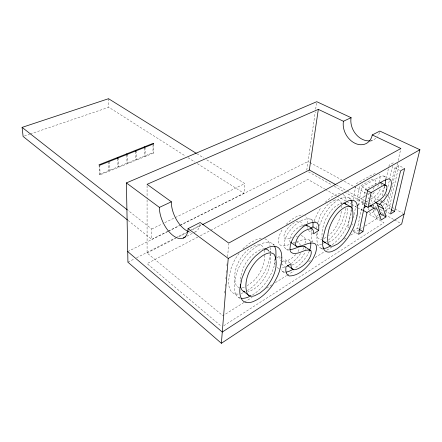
<?xml version="1.0" encoding="UTF-8"?>
<svg xmlns="http://www.w3.org/2000/svg" width="442" height="442" viewBox="0 0 442 442"><rect width="100%" height="100%" fill="white"/><g stroke="black" fill="none" stroke-linecap="round" stroke-linejoin="round"><path stroke-width="0.33" stroke-dasharray="2.21 1.66" d="M300.09 245.443L300.063 244.592A7.625 3.602 -56.9 0 0 299.621 243.299L298.56 242.603L296.742 242.575M167.695 231.376L151.711 239.36L151.755 229.011L127.887 210.304M153.694 143.849L153.639 153.081L152.976 152.639L153.015 145.39M305.637 248.642L305.632 249.089A9.597 4.464 -56.8 0 1 305.593 249.564M289.902 262.863L285.394 259.758L285.642 263.178L286.759 265.161M341.743 207.707L341.743 206.149M280.095 265.349L280.129 264.294M302.129 226.591C302.234 212.53 282.112 230.033 284.118 237.116A6.663 3.254 -57.3 0 0 284.554 238.282C286.748 240.1 289.963 238.006 292.361 237.625M264.857 255.167C264.515 263.581 261.377 271.852 255.957 278.316A18.851 9.415 -54.9 0 1 253.283 281.206L247.266 285.725M240.255 281.493L240.338 280.438M224.729 293.118L224.895 291.063M225.276 286.261L225.442 284.206M225.879 278.72L225.989 277.349M226.376 272.554L226.536 270.493M226.923 265.697L227.089 263.636M227.636 256.785L228.68 243.757M179.993 225.232L243.934 193.292L244.818 183.574L206.215 159.534M307.289 223.343L307.356 219.773A17.144 8.287 -57.5 0 0 306.825 217.668L306.538 217.077A15.531 7.508 -57.6 0 0 305.339 215.718M381.159 185.623L381.208 184.977A7.641 3.265 -60.3 0 0 381.137 183.866M240.481 279.101C241.31 271.272 244.409 263.653 249.736 257.802A20.68 10.277 -55.2 0 1 254.001 253.653L259.913 249.94A20.376 10.116 -55.2 0 1 262.802 249.017M351.793 209.978L351.572 211.536A43.056 19.663 -58.2 0 1 351.114 214.011L348.948 221.503A30.376 13.702 -58.4 0 1 346.893 226.409L344.412 231.072A22.873 10.232 -58.5 0 1 340.031 237.304L339.495 237.94A27.796 12.498 -58.5 0 1 331.771 245.1L331.207 245.476M306.748 170.187L315.273 111.887M315.671 109.168L316.566 103.058M316.533 228.658L317.146 225.166M341.379 211.27C340.268 218.58 337.423 225.691 332.727 231.442A16.984 7.735 -58.4 0 1 330.423 233.989L328.605 235.625M312.008 229.1L311.765 230.514A31.951 14.547 -58.7 0 0 312.058 240.476L312.616 241.829M317.61 232.619L317.356 234.033A32.167 14.404 -58.7 0 0 317.577 244.017M351.324 208.978L347.672 227.807L349.318 226.796M352.501 202.917L352.931 200.696M353.147 199.58L355.666 186.601M352.042 225.111L352.268 223.945M353.429 218.072L353.898 215.707M354.13 214.519L355.788 206.132L356.418 205.757M358.042 234.022L353.097 231.061L353.495 229.067M356.108 215.994L356.324 214.906M358.202 205.524L361.937 186.828L378.125 177.59L382.816 175.933A11.558 4.934 -60.4 0 1 384.722 176.794L385.286 177.916A15.487 6.619 -60.3 0 1 385.562 179.098M353.097 231.061L357.462 228.321L361.335 209.281L362.899 208.337M363.495 204.839L362.368 204.204L365.357 189.519L378.021 182.43M275.195 262.095L273.753 267.41A33.774 16.73 -54.9 0 1 271.664 272.708L269.007 277.803A25.398 12.47 -55 0 1 264.089 284.736L263.471 285.455A30.885 15.26 -55.1 0 1 254.338 293.742L253.653 294.19A34.841 17.277 -55.2 0 1 251.492 295.516M381.07 201.961L381.512 199.95M382.402 195.933L384.617 185.889M386.242 178.524L388.756 167.137M388.905 166.468L389.203 165.131L393.297 162.822M383.733 205.519L384.778 200.85M385.822 196.182L386.424 193.513M387.916 186.839L389.413 180.165M389.562 179.502L392.551 166.153M390.026 213.69L385.126 210.972L388.778 194.839M391.971 180.728L394.866 167.96L398.955 165.617L403.535 167.883M397.529 163.225L386.247 212.713L384.496 213.817M398.137 160.551L400.883 148.512M385.126 210.972L389.109 208.469L398.955 165.617M379.313 182.369L379.457 181.789A17.431 7.591 -60.3 0 0 379.766 180.319A15.387 6.685 -60.3 0 0 379.65 174.993L379.197 174.071M317.699 222.774L320.787 214.298L325.721 206.978A18.487 8.486 -58.7 0 1 329.318 203.403L334.152 200.386M384.557 186.463L383.938 188.187A13.078 5.575 -60.3 0 1 382.324 191.585L378.496 196.988L373.799 201.292L374.921 201.911M319.362 225.729L323.201 216.679A24.719 11.177 -58.7 0 1 325.34 213.038L328.483 208.602A24.045 10.879 -58.7 0 1 331.837 204.801L337.218 200.314L342.6 197.535A25.973 11.713 -58.7 0 1 347.793 197.276M314.163 220.912L317.511 213.243A24.548 11.282 -58.7 0 1 319.627 209.63L321.163 207.348M378.584 184.668L378.369 185.237A12.989 5.63 -60.3 0 1 377.07 188.06M303.781 247.559L302.897 249.564M309.284 251.178L307.87 254.227A16.139 7.508 -56.9 0 1 306.046 257.299L300.449 263.929L294.692 268.421M298.035 251.531L299.433 248.592A8.431 3.984 -56.8 0 0 299.621 248.034M300.571 253.647L296.759 258.443L292.206 262.603M239.072 253.377L236.448 257.133A27.26 13.774 -55.1 0 0 234.127 261.134L230.685 269.482L228.718 279.725A35.437 17.73 -55.2 0 0 230.293 290.018L231.183 291.355A27.067 13.558 -54.9 0 0 235.879 293.985A28.874 14.47 -55 0 0 236.984 294.074A27.857 13.956 -54.9 0 0 239.354 293.897M374.252 192.441L371.529 195.463M295.858 254.515L291.035 258.852L285.3 261.725A18.365 8.785 -56.9 0 1 283.471 261.979L282.444 261.885M286.184 224.376C290.703 219.862 296.328 215.364 302.952 214.967M369.965 192.85L367.368 194.806M368.849 197.801L368.269 198.248A23.918 10.26 -59.1 0 1 369.042 198.403M325.771 242.034L326.334 241.658M280.222 263.167L280.548 262.957M282.173 261.885L285.394 259.758M275.001 259.089L274.587 260.421L274.714 263.366A19.89 9.497 -56.6 0 0 275.128 264.979M276.946 257.824L279.847 255.94L279.996 258.785L280.681 260.714M223.768 325.737L383.971 222.702L367.805 213.508M243.918 302.494L222.917 315.743L147.087 253.006L147.076 198.055M244.498 302.129L252.084 297.344M266.664 288.145L271.918 284.836M275.416 282.626L286.499 275.637M287.085 275.267L294.085 270.852M308.665 261.653L310.417 260.548M315.08 257.603L324.417 251.719M326.748 250.244L331.997 246.934M344.246 239.205L347.163 237.365M350.666 235.161L358.832 230.006M359.412 229.641L362.915 227.431M365.247 225.961L379.247 217.127M379.833 216.762L381.579 215.657M382.164 215.287L383.916 214.182M303.101 225.984L303.427 225.779M304.074 225.37L304.394 225.166M304.72 224.961L305.041 224.763M373.313 209.994L375.739 216.856L378.451 215.155M362.368 204.204L364.109 203.165M366.418 201.784L368.711 200.414M370.987 199.055L374.739 196.535L377.313 194.038A7.796 3.326 -60.2 0 0 379.28 191.132A8.741 3.735 -60.2 0 0 380.518 188.331M357.976 204.828L361.164 202.939A32.719 13.929 -58.7 0 1 362.169 202.375L363.092 201.966A10.558 4.558 -59.3 0 1 364.081 201.828M365.987 195.662L356.788 201.077L359.683 186.447L370.004 180.551C371.468 179.761 374.186 178.165 375.302 180.248A7.591 3.298 -60.3 0 1 375.595 182.021L375.501 183.016A9.669 4.205 -60.3 0 1 375.308 184.021M326.052 237.442L323.621 238.68M356.219 183.734L371.937 174.883L376.33 173.098M323.411 243.409L323.997 243.1M197.845 237.056L147.087 263.609L221.497 326.411M200.292 235.779L210.077 230.658M210.685 230.343L307.919 179.48L324.688 189.005M186.867 236.221L192.972 233.078M194.447 232.315L195.182 231.934M370.446 141.352L373.352 139.854M147.087 253.006L175.971 238.227M178.43 236.967L186.419 232.879M187.032 232.564L189.491 231.31M191.95 230.05L201.779 225.017M127.926 262.189L134.07 259.051M136.523 257.796L175.22 238.023M175.833 237.708L186.889 232.061M187.502 231.746L189.347 230.807M189.961 230.492L201.016 224.84M168.314 231.067L179.38 225.536M127.721 251.586L167.855 231.531M168.474 231.221L179.59 225.669M180.209 225.359L308.024 161.485L309.234 162.148M151.755 229.011L162.302 223.862M164.783 222.652L244.818 183.574M292.14 265.067C297.731 262.542 302.704 258.04 304.952 252.244A8.492 3.95 -56.9 0 0 305.146 251.686M99.058 164.789L99.478 174.363L100.124 174.855L153.639 153.081M99.478 174.363L152.976 152.639M243.244 292.726L242.564 292.996A27.857 13.956 -54.9 0 1 240.603 293.626M284.532 267.167L281.598 268.134M321.721 244.183L321.179 244.382A25.083 11.453 -58.4 0 1 317.251 244.99M328.533 242.338L332.174 240.448L335.898 237.376A17.1 7.658 -58.4 0 0 338.207 234.807C344.207 227.072 348.092 217.005 347.125 207.127M24.404 136.02L29.597 134.246M30.244 134.025L108.82 107.262L185.695 156.214M244.349 287.101L243.669 287.328A19.056 9.531 -54.9 0 1 241.735 287.72M296.582 241.752C301.61 240.161 307.93 237.111 312.267 241.989M289.107 244.708L284.394 245.824A21.956 10.752 -57.6 0 1 281.913 245.791L279.996 244.901A13.348 6.531 -57.2 0 1 279.084 243.664A13.232 6.47 -57.2 0 1 278.537 241.321L278.974 237.216A14.945 7.304 -57.3 0 1 279.885 234.31L281.283 231.238A14.542 7.111 -57.3 0 1 282.46 229.183M293.587 243.343L294.444 243.106M296.262 236.448L297.317 236.172M295.311 242.117L293.206 242.592M378.346 182.331L379.468 182.181M305.096 224.818C297.67 226.31 289.98 232.84 289.781 240.857A6.713 3.227 -57.3 0 0 290.212 242.023M301.09 235.63L303.853 236.575A13.525 6.387 -57 0 1 304.792 237.884A13.757 6.497 -56.9 0 1 305.245 239.697L305.278 241.172A16.807 7.95 -56.8 0 1 304.941 243.774M284.642 272.167L283.946 272.057A18.282 8.591 -56.6 0 1 282.189 271.206L280.93 269.559M279.178 268.311L278.477 268.2A18.155 8.669 -56.6 0 1 276.709 267.333M239.426 287.582L237.895 286.974A20.199 10.105 -54.9 0 1 236.255 285.482C232 274.869 236.918 262.045 244.045 253.714A20.525 10.359 -55.2 0 1 248.293 249.603L254.194 245.945A20.221 10.205 -55.2 0 1 260.04 245.05A19.321 9.752 -55.2 0 1 263.101 247.001L264.067 248.813M347.793 197.281L348.18 197.43A24.144 10.89 -58.7 0 1 350.6 199.552M312.759 221.84A17.266 8.216 -57.5 0 0 312.533 221.193L312.251 220.597A15.641 7.442 -57.6 0 0 311.069 219.243C302.146 216.845 293.952 225.492 288.853 231.906A14.647 7.044 -57.3 0 0 287.002 234.984L285.593 238.072A15.056 7.238 -57.3 0 0 284.659 240.995L284.195 245.117A13.332 6.415 -57.2 0 0 284.72 247.459A13.448 6.47 -57.2 0 0 285.626 248.697L287.527 249.575A22.117 10.658 -57.6 0 0 288.77 249.68M375.186 201.668L374.96 201.569A24.072 10.155 -59 0 0 373.799 201.298M394.866 167.96L399.457 170.253M383.7 176.06L387.148 177.833M361.937 186.828L367.147 189.646M365.357 189.519L367.081 190.452M309.836 162.479L341.876 179.96M344.296 181.281L353.362 186.231M353.97 186.557L366.059 193.16M366.667 193.486L369.689 195.137M370.291 195.469L378.755 200.088M379.363 200.414L381.175 201.403M381.777 201.734L394.474 208.663M395.082 208.994L402.938 213.282M389.109 208.469L390.319 209.138M336.368 185.01L346.583 190.684M347.185 191.016L364.611 200.696M365.214 201.033L371.225 204.37M371.827 204.701L377.236 207.707M380.236 209.375L382.639 210.707M308.455 171.866L331.92 184.966M334.323 186.309L343.948 191.684M344.55 192.021L363.799 202.767M364.401 203.105L367.407 204.784M374.628 208.812L376.435 209.823M381.247 212.508L384.253 214.188M384.855 214.525L393.877 219.563M394.479 219.901L400.496 223.26M348.893 197.801L351.788 199.425M375.739 216.856L380.114 219.337M361.335 209.281L362.457 209.917M325.284 189.347L336.66 195.812M337.263 196.154L346.246 201.259M346.843 201.596L351.036 203.983M351.633 204.32L357.026 207.386M357.622 207.723L362.412 210.447M357.462 228.321L358.556 228.973M310.566 218.945L315.798 222.171M196.856 153.706L203.873 158.076M308.367 230.536L312.969 233.442M188.027 157.695L195.016 162.148M197.347 163.628L243.934 193.292M320.682 247.99L322.903 249.415M286.477 249.244L289.328 251.167M272.615 243.829L274.725 245.26M281.35 263.957L285.289 266.703M282.189 271.206L284.968 273.167M238.492 297.278L240.509 298.864M128.036 220.414L151.711 239.36M365.849 202.795L367.258 205.475M268.272 241.398L269.316 243.315A33.879 17.111 -54.9 0 1 270.029 245.63M268.996 251.244L269.393 251.946M235.796 294.3L236.658 295.648A27.271 13.442 -54.9 0 0 239.824 297.897M345.346 197.149L345.987 199.055A30.492 14.022 -58.5 0 1 346.34 201.32M368.379 208.37L368.948 209.933M369.65 211.873L370.341 213.795L375.153 210.823L374.639 209.309M372.357 202.64L372.54 203.16M373.247 205.226L373.772 206.768M317.588 244.006L318.124 245.371A24.537 11.022 -58.4 0 0 321.444 248.277A26.183 11.763 -58.5 0 0 322.273 248.448M270.007 253.609C271.797 263.797 267.841 274.482 261.443 282.377A18.995 9.337 -55 0 1 258.758 285.294L254.305 288.902L249.133 291.51A19.199 9.448 -54.9 0 1 247.829 291.831M341.484 203.889L340.892 202.088A17.409 7.989 -58.7 0 0 338.705 199.994A18.216 8.359 -58.7 0 0 334.152 200.386M322.163 239.089C321.052 228.884 324.881 218.182 331.417 210.337A18.614 8.404 -58.7 0 1 335.025 206.729L339.859 203.668A18.343 8.276 -58.7 0 1 342.147 203.027M264.471 250.15L264.863 253.327M307.709 227.519L307.809 228.304M316.312 233.691L317.008 236.647A18.188 8.299 -58.4 0 0 318.129 238.216L320.085 239.177A17.161 7.823 -58.4 0 0 321.991 239.155M270.344 247.592L270.482 250.509M99.71 165.275L100.124 174.855M108.511 161.733L108.82 170.568M109.141 161.529L109.472 171.048M108.539 98.71L108.82 107.262M118.395 157.86L118.638 167.319M117.771 158.744L117.986 166.849M127.467 154.258L127.639 163.662M126.832 155.142L126.981 163.192M135.722 151.606L135.804 159.612M136.374 150.722L136.468 160.065M145.114 147.252L145.131 156.54M144.451 148.136L144.468 156.092M147.076 185.695L147.076 197.37M375.319 184.016A8.685 3.774 -60.3 0 1 375.175 184.552M374.131 187.297A8.685 3.774 -60.3 0 1 373.7 188.143A7.746 3.365 -60.3 0 1 372.142 190.546M370.683 199.541A44.112 19.061 -58.4 0 1 372.341 202.663M242.879 248.929A26.514 13.409 -55.1 0 1 243.885 247.918L250.338 242.724L256.99 239.304A28.636 14.431 -55.2 0 1 261.46 238.382M264.73 238.785A26.608 13.42 -55.3 0 1 268.272 241.398M270.294 253.769A47.637 24.238 -54.4 0 1 270.079 255.531L268.206 263.482A33.52 16.868 -54.9 0 1 266.15 268.753L263.52 273.813A25.211 12.575 -55 0 1 258.631 280.687L258.012 281.399A30.653 15.387 -55 0 1 248.901 289.593L248.222 290.04A34.575 17.42 -55.1 0 1 246.791 290.924M325.24 202.342A23.879 10.984 -58.7 0 1 326.097 201.458L331.472 197.022L336.859 194.287A25.796 11.823 -58.7 0 1 340.362 193.751M342.843 194.386A23.979 10.995 -58.8 0 1 345.346 197.149M345.992 208.315A42.758 19.851 -58.2 0 1 345.545 210.779L343.428 218.243A30.166 13.835 -58.4 0 1 341.395 223.122L338.937 227.757A22.719 10.332 -58.5 0 1 334.577 233.945L334.047 234.575A27.608 12.619 -58.5 0 1 328.572 239.984M369.606 204.906A10.625 4.514 -59.3 0 1 370.114 204.972M309.439 240.166A13.619 6.326 -57 0 1 310.367 241.47A13.851 6.437 -57 0 1 310.566 242.023M235.785 294.317A35.703 17.581 -55.3 0 1 234.271 284.013L236.31 273.725L239.796 265.322A27.465 13.663 -55.2 0 1 242.139 261.294L245.708 256.327A26.719 13.304 -55.2 0 1 249.614 251.995L256.084 246.735L262.741 243.255A28.852 14.31 -55.2 0 1 269.443 242.426L269.957 242.542A26.813 13.31 -55.3 0 1 273.974 245.271M322.71 248.498A25.255 11.343 -58.4 0 1 322.273 248.454M199.966 224.304A22.194 11.89 64.3 0 1 194.165 232.282M190.524 232.282A22.194 11.89 64.3 0 1 188.204 231.514M375.739 138.335A17.542 13.669 60.7 0 1 371.109 140.606M379.518 132.44A17.542 13.669 60.7 0 1 377.661 136.252"/><path stroke-width="0.66" d="M270.427 252.1L270.465 251.294M351.948 208.497L352.036 205.773M370.169 140.766A17.542 13.669 60.7 0 1 351.086 117.677L316.765 101.699L126.395 182.922L127.926 262.189L221.376 343.29L228.227 258.415L419.9 149.722L379.866 131.081L372.263 134.943A17.73 13.636 61 0 1 355.02 143.302A17.73 13.636 61 0 1 343.428 121.268L318.334 109.367L147.076 184.32L171.363 201.795A22.194 11.89 64.3 0 0 187.728 231.293M310.709 228.315L312.958 226.879L313.046 223.298A17.266 8.216 -57.5 0 0 312.93 222.541M305.687 224.89C309.262 226.635 314.748 228.818 313.544 233.807L318.704 230.464L318.82 226.879A17.393 8.138 -57.6 0 0 318.328 224.768L318.052 224.171A15.757 7.37 -57.6 0 0 316.886 222.823C307.919 220.503 299.786 229.26 294.67 235.685A14.757 6.984 -57.3 0 0 292.808 238.79L291.377 241.896A15.166 7.171 -57.3 0 0 290.433 244.835L289.941 248.968A13.426 6.359 -57.2 0 0 290.444 251.31A13.547 6.415 -57.2 0 0 291.339 252.542L293.223 253.41A22.282 10.558 -57.6 0 0 295.681 253.404C300.698 253.299 306.052 248.316 310.814 250.631A7.735 3.536 -56.9 0 1 311.229 251.923L311.251 252.78A9.663 4.42 -56.9 0 1 311.041 254.299A8.553 3.912 -56.9 0 1 310.549 255.951C308.052 262.15 302.615 267.128 296.355 269.366A18.625 8.619 -56.9 0 1 294.532 269.648C291.289 269.963 290.737 266.034 291.024 263.636L285.852 267.095L285.836 271.178A20.177 9.321 -56.7 0 0 286.51 273.493L287.753 275.134A18.415 8.508 -56.6 0 0 289.499 275.974C298.798 275.764 306.4 268.112 311.604 261.007A16.255 7.437 -56.9 0 0 313.439 257.913L315.245 253.863A15.63 7.144 -56.9 0 0 316.074 251.023A17.05 7.801 -56.9 0 0 316.45 248.41L316.433 246.923A13.951 6.37 -57 0 0 316.019 245.111A13.719 6.265 -57 0 0 315.102 243.813C309.013 240.708 302.742 247.354 296.488 246.31L290.753 242.514L291.681 242.73M202.397 224.702L309.328 169.988L318.334 109.367M375.479 202.215L379.402 204.375L384.104 200.027L387.949 194.585A13.161 5.514 -60.2 0 0 389.584 191.171L390.717 187.69A17.658 7.431 -60.2 0 0 391.043 186.209A15.592 6.547 -60.2 0 0 391.015 180.855L390.452 179.75A11.636 4.879 -60.3 0 0 388.568 178.894L383.894 180.59L367.727 189.961L358.595 234.354L362.948 231.58L366.954 212.469L372.313 209.182A33.139 13.63 -58.7 0 1 373.319 208.607L374.23 208.182A10.691 4.464 -59.3 0 1 375.899 208.143L376.849 208.856L377.877 210.674L381.208 219.956L386.004 216.9L383.374 208.723L377.833 205.663A44.393 18.862 -58.4 0 0 375.899 202.204M364.628 205.475L368.02 207.375L371.109 192.635L381.396 186.579C382.827 185.784 385.546 184.11 386.634 186.198A7.691 3.227 -60.2 0 1 386.899 187.972L386.789 188.972A9.796 4.116 -60.2 0 1 386.645 189.723M394.551 211.458L404.684 168.452L400.601 170.822L390.573 213.989L394.551 211.458L391.529 209.801M419.9 149.722L401.695 223.928L221.376 343.29M384.899 185.303L385.054 184.717A17.542 7.514 -60.2 0 0 385.369 183.242A15.487 6.619 -60.3 0 0 385.623 179.756M404.148 213.939L222.282 332.058L127.721 251.586M379.048 214.779L380.545 213.845L386.004 216.9M368.02 207.375L378.893 200.707L382.954 197.082A7.845 3.293 -60.2 0 0 384.932 194.154A8.801 3.696 -60.2 0 0 386.656 189.717M364.142 207.585L366.506 206.154M293.427 269.189L288.952 271.394L286.195 272.123M183.259 238.083L184.016 237.697M184.767 237.304L185.518 236.918M250.769 295.913L248.001 297.201A28.067 13.84 -55 0 1 242.426 298.333A29.095 14.354 -55 0 1 241.326 298.245M126.395 182.922L159.407 207.397A22.498 11.685 64.4 0 0 173.286 235.713A22.498 11.685 64.4 0 0 188.06 228.636L200.138 222.497L228.735 243.072L400.883 148.512L372.263 134.943M159.407 207.397L171.363 201.795M343.428 121.268L351.086 117.677M127.495 219.983L23.1 136.462L22.1 127.379L108.539 98.71L196.27 153.341M289.996 249.586C295.024 249.52 300.416 244.586 305.179 246.94A7.68 3.569 -56.9 0 1 305.334 247.211M288.433 265.769L287.499 265.57L293.079 269.443M325.577 242.652L323.638 241.702A18.315 8.221 -58.4 0 1 322.527 240.139M244.907 291.803L243.382 291.206A20.349 10.022 -55 0 1 241.757 289.72L240.702 287.438L240.221 284.35M311.997 228.707C304.09 228.741 295.864 236.564 295.532 244.653A6.757 3.199 -57.3 0 0 295.952 245.818L296.488 246.31M248.957 295.499L251.575 296.228A19.343 9.365 -55 0 0 254.686 295.753L259.852 293.096L264.316 289.449A19.139 9.254 -55 0 0 267.012 286.499C273.543 277.985 279.101 265.432 274.537 254.918A19.614 9.586 -55.3 0 0 271.139 252.94A20.531 10.033 -55.3 0 0 265.714 253.99L264.139 254.78A24.868 12.105 -55.2 0 0 262.051 256.067L259.797 257.763A20.84 10.188 -55.3 0 0 255.52 261.962C248.387 270.421 243.244 283.234 247.343 294.024A20.503 9.934 -55 0 0 248.957 295.499L243.382 291.206M380.109 182.325L386.164 185.541M367.656 190.767L371.109 192.635M309.328 169.988L335.771 184.673M369.744 205.679L374.23 208.182M363.02 210.237L366.954 212.469M345.18 203.657L350.937 206.95M359.655 229.625L362.948 231.58M312.958 226.879L318.704 230.464M323.638 241.702L331.141 246.177A17.393 7.669 -58.4 0 0 333.544 246.006L337.716 243.918L341.445 240.813A17.216 7.58 -58.4 0 0 343.766 238.221C349.849 230.006 354.777 218.945 352.285 208.613A17.647 7.829 -58.7 0 0 349.871 206.447A18.47 8.194 -58.7 0 0 345.644 207L344.379 207.624A22.365 9.901 -58.6 0 0 342.677 208.679L340.815 210.105A18.741 8.321 -58.7 0 0 337.202 213.746C330.627 221.895 326.086 233.188 328.13 243.68A18.437 8.133 -58.4 0 0 329.218 245.244M304.124 246.249L310.814 250.631M306.201 225.077L307.312 226.243M188.06 228.636L228.227 258.415M22.1 127.379L127.346 209.878M370.788 205.276L371.263 205.745M381.319 205.127L380.551 204.646A24.227 10.039 -59 0 0 379.402 204.381M380.452 182.546L380.932 183.203M274.521 246.172L274.996 247.183A34.139 16.973 -55 0 1 275.913 250.791L275.979 256.813A48.007 24.045 -54.5 0 1 275.67 259.426M377.833 205.663L380.545 213.845M323.185 247.592L323.704 248.957A24.708 10.912 -58.4 0 0 326.986 251.846A26.36 11.641 -58.5 0 0 327.809 252.012A25.426 11.232 -58.4 0 0 332.141 251.387L334.953 250.056A31.575 13.995 -58.6 0 0 336.721 248.962L337.285 248.575A27.99 12.37 -58.5 0 0 345.02 241.349L345.556 240.702A23.028 10.127 -58.5 0 0 349.959 234.431L352.456 229.735A30.581 13.564 -58.4 0 0 354.545 224.807L356.755 217.282A43.355 19.47 -58.2 0 0 357.235 214.795L357.738 209.016A30.912 13.746 -58.5 0 0 357.374 205.497M357.374 205.497L356.766 203.591A24.31 10.779 -58.7 0 0 353.97 200.679L353.583 200.541A26.15 11.591 -58.7 0 0 348.418 200.834L343.042 203.657L337.655 208.193A24.211 10.768 -58.7 0 0 334.29 212.027L331.13 216.497A24.89 11.061 -58.6 0 0 328.981 220.16L325.544 227.917L323.03 237.603A32.388 14.26 -58.7 0 0 323.174 247.608M117.738 157.391L117.771 158.744M126.81 153.799L126.832 155.142M135.711 150.269L135.722 151.606M144.446 146.81L144.451 148.136M381.336 205.099A44.686 18.658 -58.4 0 1 383.352 208.751M310.709 242.625A13.851 6.437 -57 0 1 310.798 243.288L310.825 244.769A16.929 7.879 -56.9 0 1 310.466 247.371A15.52 7.216 -56.9 0 1 309.66 250.2M350.821 199.939A24.144 10.89 -58.7 0 1 351.02 200.348L351.639 202.254A30.702 13.884 -58.5 0 1 352.036 205.773M330.644 245.84A31.36 14.138 -58.6 0 1 329.439 246.553L326.621 247.863A25.255 11.343 -58.4 0 1 323.157 248.52M343.799 203.071A18.343 8.276 -58.7 0 1 344.395 203.243A17.525 7.912 -58.7 0 1 346.047 204.486M264.537 248.868A20.376 10.116 -55.2 0 1 265.741 248.995A19.465 9.669 -55.3 0 1 268.775 250.929M281.825 257.564L281.676 260.758A48.377 23.84 -54.5 0 1 281.344 263.377L279.377 271.399A34.034 16.586 -55 0 1 277.261 276.725L274.581 281.858A25.592 12.359 -55.1 0 1 269.631 288.841L269.012 289.565A31.122 15.127 -55.1 0 1 259.852 297.947L259.167 298.405A35.106 17.128 -55.2 0 1 257.006 299.753L253.515 301.466A28.282 13.719 -55 0 1 247.951 302.648A29.316 14.227 -55.1 0 1 246.857 302.571A27.481 13.326 -55 0 1 242.222 300.013L241.371 298.67A35.973 17.426 -55.3 0 1 239.923 288.366L242.023 278.035L245.559 269.581A27.675 13.547 -55.2 0 1 247.923 265.52L251.509 260.509A26.923 13.188 -55.2 0 1 255.437 256.139L261.918 250.807L268.581 247.271A29.073 14.188 -55.3 0 1 275.267 246.382L275.775 246.498A27.017 13.194 -55.4 0 1 279.753 249.2L280.758 251.111A34.399 16.824 -55.1 0 1 281.648 254.719L281.825 257.564M153.694 143.849L99.71 165.275L99.058 164.789L153.02 143.412L153.694 143.849"/></g></svg>
